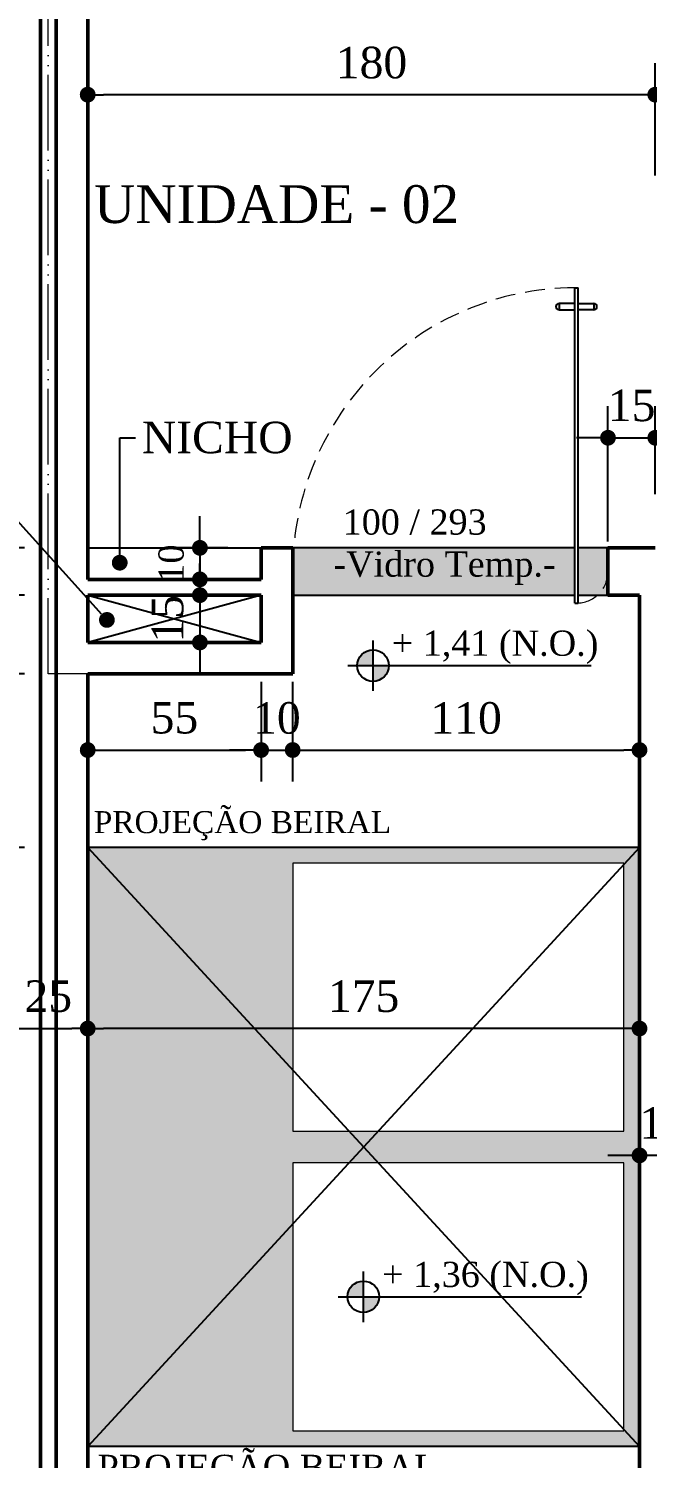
# Model space of a CAD drawing. Header units: millimetres. Extents: x 81693 to 98868, y 6565 to 11437.
# Drawn here: x 82435 to 82631.3, y 8131.9 to 8585.4 of the extents above; entities that cross this region are included whole.
import ezdxf
from ezdxf import colors
from ezdxf.entities.mleader import LeaderData, LeaderLine
from ezdxf.math import Vec2, Vec3

# ---------------------------------------------------------------- set-up
doc = ezdxf.new("R2010")
doc.units = ezdxf.units.MM
doc.linetypes.add('ACAD_ISO05W100', pattern=[33, 24, -3, 0, -3, 0, -3])
doc.linetypes.add('HIDDEN', pattern=[9.525, 6.35, -3.175])
for name, color, linetype, lineweight in [('Cotas', 12, 'Continuous', 5), ('Parede Baixa', 5, 'Continuous', 50), ('Pisos Externos', 15, 'Continuous', 9), ('Portas - Janelas', 2, 'Continuous', 20), ('Projeção Balanço', 2, 'ACAD_ISO05W100', 20), ('Projeção Portas', 55, 'HIDDEN', 5)]:
    doc.layers.add(name, color=color, linetype=linetype, lineweight=lineweight)
for name, color, linetype in [('Fachada', 3, 'Continuous'), ('Grama', 84, 'Continuous'), ('Hachuria - Moveis', 1, 'Continuous'), ('Piso', 55, 'Continuous'), ('PN010', 1, 'Continuous'), ('PN060', 6, 'Continuous'), ('Portas-Cotas', 2, 'Continuous'), ('Texto', 2, 'Continuous')]:
    doc.layers.add(name, color=color, linetype=linetype)
doc.styles.add('Valéria', font='romantic.ttf', dxfattribs={"height": 10})
doc.dimstyles.new('Cota - 50', dxfattribs={"dimtxt": 10, "dimasz": 5, "dimexe": 10, "dimexo": 20, "dimgap": 5, "dimtad": 1, "dimtxsty": 'Valéria', "dimblk": 'DOT', "dimcen": 0, "dimclrd": 12, "dimclre": 12, "dimclrt": 2, "dimazin": 2, "dimtfac": 1, "dimtix": 1, "dimtmove": 0, "dimatfit": 3, "dimldrblk": 'DOT', "dimfxl": 1, "dimarcsym": 0})

# ---------------------------------------------------------------- blocks, each defined once
blk = doc.blocks.new('_Dot')
at = {"color": 0, "linetype": 'ByBlock', "lineweight": -2}
blk.add_line((-0.5, 0), (-1, 0), dxfattribs=at)
at = {"color": 0, "linetype": 'ByBlock', "const_width": 0.5}
blk.add_lwpolyline([(-0.25, 0, 1), (0.25, 0, 1)], format="xyb", close=True, dxfattribs=at)
blk = doc.blocks.new('*D616')
at = {"layer": 'Cotas', "color": 12, "lineweight": -2, "transparency": 16777216}
for p, q in [((82453.79, 8538.82), (82453.79, 8574.41)), ((82633.79, 8538.82), (82633.79, 8574.41)), ((82628.79, 8564.41), (82458.79, 8564.41))]:
    blk.add_line(p, q, dxfattribs=at)
at = {"layer": 'Defpoints', "color": 0, "transparency": 16777216}
for p in [(82453.79, 8564.41), (82453.79, 8518.82), (82633.79, 8518.82)]:
    blk.add_point(p, dxfattribs=at)
at = {"layer": 'Cotas', "color": 12, "lineweight": -2, "transparency": 16777216, "xscale": 5, "yscale": 5, "zscale": 5, "rotation": 180}
blk.add_blockref('_Dot', (82453.79, 8564.41), dxfattribs=at)
at = {"layer": 'Cotas', "color": 12, "lineweight": -2, "transparency": 16777216, "xscale": 5, "yscale": 5, "zscale": 5}
blk.add_blockref('_Dot', (82633.79, 8564.41), dxfattribs=at)
at = {"layer": 'Cotas', "color": 2, "transparency": 16777216, "insert": (82543.79, 8574.52), "char_height": 10, "attachment_point": 5, "style": 'Valéria'}
blk.add_mtext('180', dxfattribs=at)
blk = doc.blocks.new('*D617')
at = {"layer": 'Cotas', "color": 12, "lineweight": -2, "transparency": 16777216}
for p, q in [((82674.8, 8525.7), (82705.12, 8525.7)), ((82695.12, 8520.7), (82695.12, 8425.7)), ((82646.29, 8420.7), (82705.12, 8420.7))]:
    blk.add_line(p, q, dxfattribs=at)
at = {"layer": 'Defpoints', "color": 0, "transparency": 16777216}
for p in [(82654.8, 8525.7), (82626.29, 8420.7), (82695.12, 8420.7)]:
    blk.add_point(p, dxfattribs=at)
at = {"layer": 'Cotas', "color": 12, "lineweight": -2, "transparency": 16777216, "xscale": 5, "yscale": 5, "zscale": 5}
for p, rotation in [((82695.12, 8525.7), 90), ((82695.12, 8420.7), 270)]:
    blk.add_blockref('_Dot', p, dxfattribs=dict(at, rotation=rotation))
at = {"layer": 'Cotas', "color": 2, "transparency": 16777216, "insert": (82684.93, 8473.2), "char_height": 10, "attachment_point": 5, "rotation": 90, "style": 'Valéria'}
blk.add_mtext('105', dxfattribs=at)
blk = doc.blocks.new('*D619')
at = {"layer": 'Cotas', "color": 12, "lineweight": -2, "transparency": 16777216}
for p, q in [((82695.12, 8425.7), (82695.12, 8430.7)), ((82646.29, 8420.7), (82705.12, 8420.7)), ((82695.12, 8420.7), (82695.12, 8405.7)), ((82646.29, 8405.7), (82705.12, 8405.7)), ((82695.12, 8400.7), (82695.12, 8395.7))]:
    blk.add_line(p, q, dxfattribs=at)
at = {"layer": 'Defpoints', "color": 0, "transparency": 16777216}
for p in [(82626.29, 8420.7), (82626.29, 8405.7), (82695.12, 8405.7)]:
    blk.add_point(p, dxfattribs=at)
at = {"layer": 'Cotas', "color": 12, "lineweight": -2, "transparency": 16777216, "xscale": 5, "yscale": 5, "zscale": 5}
for p, rotation in [((82695.12, 8420.7), 270), ((82695.12, 8405.7), 90)]:
    blk.add_blockref('_Dot', p, dxfattribs=dict(at, rotation=rotation))
at = {"layer": 'Cotas', "color": 2, "transparency": 16777216, "insert": (82684.93, 8413.2), "char_height": 10, "attachment_point": 5, "rotation": 90, "style": 'Valéria'}
blk.add_mtext('15', dxfattribs=at)
blk = doc.blocks.new('*D622')
at = {"layer": 'Cotas', "color": 12, "lineweight": -2, "transparency": 16777216}
for p, q in [((82646.29, 8405.7), (82705.12, 8405.7)), ((82695.12, 8400.7), (82695.12, 8330.7)), ((82646.29, 8325.7), (82705.12, 8325.7))]:
    blk.add_line(p, q, dxfattribs=at)
at = {"layer": 'Defpoints', "color": 0, "transparency": 16777216}
for p in [(82626.29, 8405.7), (82626.29, 8325.7), (82695.12, 8325.7)]:
    blk.add_point(p, dxfattribs=at)
at = {"layer": 'Cotas', "color": 12, "lineweight": -2, "transparency": 16777216, "xscale": 5, "yscale": 5, "zscale": 5}
for p, rotation in [((82695.12, 8405.7), 90), ((82695.12, 8325.7), 270)]:
    blk.add_blockref('_Dot', p, dxfattribs=dict(at, rotation=rotation))
at = {"layer": 'Cotas', "color": 2, "transparency": 16777216, "insert": (82685.01, 8365.7), "char_height": 10, "attachment_point": 5, "rotation": 90, "style": 'Valéria'}
blk.add_mtext('80', dxfattribs=at)
blk = doc.blocks.new('*D623')
at = {"layer": 'Cotas', "color": 12, "lineweight": -2, "transparency": 16777216}
for p, q in [((82453.79, 8245.7), (82453.79, 8278.27)), ((82628.79, 8255.93), (82628.79, 8278.27)), ((82623.79, 8268.27), (82458.79, 8268.27))]:
    blk.add_line(p, q, dxfattribs=at)
at = {"layer": 'Defpoints', "color": 0, "transparency": 16777216}
for p in [(82453.79, 8268.27), (82628.79, 8235.93), (82453.79, 8225.7)]:
    blk.add_point(p, dxfattribs=at)
at = {"layer": 'Cotas', "color": 12, "lineweight": -2, "transparency": 16777216, "xscale": 5, "yscale": 5, "zscale": 5, "rotation": 180}
blk.add_blockref('_Dot', (82453.79, 8268.27), dxfattribs=at)
at = {"layer": 'Cotas', "color": 12, "lineweight": -2, "transparency": 16777216, "xscale": 5, "yscale": 5, "zscale": 5}
blk.add_blockref('_Dot', (82628.79, 8268.27), dxfattribs=at)
at = {"layer": 'Cotas', "color": 2, "transparency": 16777216, "insert": (82541.29, 8278.46), "char_height": 10, "attachment_point": 5, "style": 'Valéria'}
blk.add_mtext('175', dxfattribs=at)
blk = doc.blocks.new('*D625')
at = {"layer": 'Cotas', "color": 12, "lineweight": -2, "transparency": 16777216}
for p, q in [((82628.79, 8215.7), (82628.79, 8238.04)), ((82643.79, 8215.7), (82643.79, 8238.04)), ((82623.79, 8228.04), (82618.79, 8228.04)), ((82643.79, 8228.04), (82628.79, 8228.04)), ((82648.79, 8228.04), (82653.79, 8228.04))]:
    blk.add_line(p, q, dxfattribs=at)
at = {"layer": 'Defpoints', "color": 0, "transparency": 16777216}
for p in [(82628.79, 8228.04), (82628.79, 8195.7), (82643.79, 8195.7)]:
    blk.add_point(p, dxfattribs=at)
at = {"layer": 'Cotas', "color": 12, "lineweight": -2, "transparency": 16777216, "xscale": 5, "yscale": 5, "zscale": 5}
blk.add_blockref('_Dot', (82628.79, 8228.04), dxfattribs=at)
at = {"layer": 'Cotas', "color": 12, "lineweight": -2, "transparency": 16777216, "xscale": 5, "yscale": 5, "zscale": 5, "rotation": 180}
blk.add_blockref('_Dot', (82643.79, 8228.04), dxfattribs=at)
at = {"layer": 'Cotas', "color": 2, "transparency": 16777216, "insert": (82636.29, 8238.23), "char_height": 10, "attachment_point": 5, "style": 'Valéria'}
blk.add_mtext('15', dxfattribs=at)
blk = doc.blocks.new('*D455')
at = {"layer": 'Cotas', "color": 12, "lineweight": -2, "transparency": 16777216}
for p, q in [((82489.37, 8425.7), (82489.37, 8430.7)), ((82498.27, 8420.7), (82479.37, 8420.7)), ((82489.37, 8420.7), (82489.37, 8410.7)), ((82498.27, 8410.7), (82479.37, 8410.7)), ((82489.37, 8405.7), (82489.37, 8400.7))]:
    blk.add_line(p, q, dxfattribs=at)
at = {"layer": 'Defpoints', "color": 0, "transparency": 16777216}
for p in [(82518.27, 8420.7), (82489.37, 8410.7), (82518.27, 8410.7)]:
    blk.add_point(p, dxfattribs=at)
at = {"layer": 'Cotas', "color": 12, "lineweight": -2, "transparency": 16777216, "xscale": 5, "yscale": 5, "zscale": 5}
for p, rotation in [((82489.37, 8420.7), 270), ((82489.37, 8410.7), 90)]:
    blk.add_blockref('_Dot', p, dxfattribs=dict(at, rotation=rotation))
at = {"layer": 'Cotas', "color": 2, "transparency": 16777216, "insert": (82480.28, 8415.7), "char_height": 10, "attachment_point": 5, "rotation": 90, "style": 'Valéria'}
blk.add_mtext('{\\H0.8x;10}', dxfattribs=at)
blk = doc.blocks.new('*D456')
at = {"layer": 'Cotas', "color": 12, "lineweight": -2, "transparency": 16777216}
for p, q in [((82433.79, 8405.7), (82388.8, 8405.7)), ((82398.8, 8400.7), (82398.8, 8385.7)), ((82433.79, 8380.7), (82388.8, 8380.7))]:
    blk.add_line(p, q, dxfattribs=at)
at = {"layer": 'Defpoints', "color": 0, "transparency": 16777216}
for p in [(82453.79, 8405.7), (82398.8, 8380.7), (82453.79, 8380.7)]:
    blk.add_point(p, dxfattribs=at)
at = {"layer": 'Cotas', "color": 12, "lineweight": -2, "transparency": 16777216, "xscale": 5, "yscale": 5, "zscale": 5}
for p, rotation in [((82398.8, 8405.7), 90), ((82398.8, 8380.7), 270)]:
    blk.add_blockref('_Dot', p, dxfattribs=dict(at, rotation=rotation))
at = {"layer": 'Cotas', "color": 2, "transparency": 16777216, "insert": (82388.61, 8393.2), "char_height": 10, "attachment_point": 5, "rotation": 90, "style": 'Valéria'}
blk.add_mtext('25', dxfattribs=at)
blk = doc.blocks.new('*D410')
at = {"layer": 'Defpoints', "color": 0, "transparency": 16777216}
for p in [(82398.8, 8420.7), (82453.79, 8420.7), (82453.79, 8405.7)]:
    blk.add_point(p, dxfattribs=at)
at = {"layer": 'Piso', "color": 12, "lineweight": -2, "transparency": 16777216}
for p, q in [((82398.8, 8425.7), (82398.8, 8430.7)), ((82433.79, 8420.7), (82388.8, 8420.7)), ((82398.8, 8405.7), (82398.8, 8420.7)), ((82433.79, 8405.7), (82388.8, 8405.7)), ((82398.8, 8400.7), (82398.8, 8395.7))]:
    blk.add_line(p, q, dxfattribs=at)
at = {"layer": 'Piso', "color": 12, "lineweight": -2, "transparency": 16777216, "xscale": 5, "yscale": 5, "zscale": 5}
for p, rotation in [((82398.8, 8420.7), 270), ((82398.8, 8405.7), 90)]:
    blk.add_blockref('_Dot', p, dxfattribs=dict(at, rotation=rotation))
at = {"layer": 'Piso', "color": 2, "transparency": 16777216, "insert": (82388.61, 8413.2), "char_height": 10, "attachment_point": 5, "rotation": 90, "style": 'Valéria'}
blk.add_mtext('15', dxfattribs=at)
blk = doc.blocks.new('*D411')
at = {"layer": 'Defpoints', "color": 0, "transparency": 16777216}
for p in [(82518.27, 8405.7), (82489.37, 8390.7), (82518.27, 8390.7)]:
    blk.add_point(p, dxfattribs=at)
at = {"layer": 'Piso', "color": 12, "lineweight": -2, "transparency": 16777216}
for p, q in [((82489.37, 8410.7), (82489.37, 8415.7)), ((82498.27, 8405.7), (82479.37, 8405.7)), ((82489.37, 8405.7), (82489.37, 8390.7)), ((82498.27, 8390.7), (82479.37, 8390.7)), ((82489.37, 8385.7), (82489.37, 8380.7))]:
    blk.add_line(p, q, dxfattribs=at)
at = {"layer": 'Piso', "color": 12, "lineweight": -2, "transparency": 16777216, "xscale": 5, "yscale": 5, "zscale": 5}
for p, rotation in [((82489.37, 8405.7), 270), ((82489.37, 8390.7), 90)]:
    blk.add_blockref('_Dot', p, dxfattribs=dict(at, rotation=rotation))
at = {"layer": 'Piso', "color": 2, "transparency": 16777216, "insert": (82479.17, 8398.2), "char_height": 10, "attachment_point": 5, "rotation": 90, "style": 'Valéria'}
blk.add_mtext('15', dxfattribs=at)
blk = doc.blocks.new('*D412')
at = {"layer": 'Defpoints', "color": 0, "transparency": 16777216}
for p in [(82398.8, 8380.7), (82453.79, 8380.7), (82453.79, 8325.7)]:
    blk.add_point(p, dxfattribs=at)
at = {"layer": 'Piso', "color": 12, "lineweight": -2, "transparency": 16777216}
for p, q in [((82433.79, 8380.7), (82388.8, 8380.7)), ((82398.8, 8330.7), (82398.8, 8375.7)), ((82433.79, 8325.7), (82388.8, 8325.7))]:
    blk.add_line(p, q, dxfattribs=at)
at = {"layer": 'Piso', "color": 12, "lineweight": -2, "transparency": 16777216, "xscale": 5, "yscale": 5, "zscale": 5}
for p, rotation in [((82398.8, 8380.7), 90), ((82398.8, 8325.7), 270)]:
    blk.add_blockref('_Dot', p, dxfattribs=dict(at, rotation=rotation))
at = {"layer": 'Piso', "color": 2, "transparency": 16777216, "insert": (82388.61, 8353.2), "char_height": 10, "attachment_point": 5, "rotation": 90, "style": 'Valéria'}
blk.add_mtext('55', dxfattribs=at)
blk = doc.blocks.new('*D419')
at = {"layer": 'Cotas', "color": 12, "lineweight": -2, "transparency": 16777216}
for p, q in [((82508.79, 8378.2), (82508.79, 8346.58)), ((82518.79, 8378.2), (82518.79, 8346.58)), ((82503.79, 8356.58), (82498.79, 8356.58)), ((82508.79, 8356.58), (82518.79, 8356.58)), ((82523.79, 8356.58), (82528.79, 8356.58))]:
    blk.add_line(p, q, dxfattribs=at)
at = {"layer": 'Defpoints', "color": 0, "transparency": 16777216}
for p in [(82508.79, 8398.2), (82518.79, 8398.2), (82518.79, 8356.58)]:
    blk.add_point(p, dxfattribs=at)
at = {"layer": 'Cotas', "color": 12, "lineweight": -2, "transparency": 16777216, "xscale": 5, "yscale": 5, "zscale": 5}
blk.add_blockref('_Dot', (82508.79, 8356.58), dxfattribs=at)
at = {"layer": 'Cotas', "color": 12, "lineweight": -2, "transparency": 16777216, "xscale": 5, "yscale": 5, "zscale": 5, "rotation": 180}
blk.add_blockref('_Dot', (82518.79, 8356.58), dxfattribs=at)
at = {"layer": 'Cotas', "color": 2, "transparency": 16777216, "insert": (82513.79, 8366.69), "char_height": 10, "attachment_point": 5, "style": 'Valéria'}
blk.add_mtext('10', dxfattribs=at)
blk = doc.blocks.new('*D420')
at = {"layer": 'Cotas', "color": 12, "lineweight": -2, "transparency": 16777216}
for p, q in [((82518.79, 8378.2), (82518.79, 8346.58)), ((82628.79, 8371.05), (82628.79, 8346.58)), ((82523.79, 8356.58), (82623.79, 8356.58))]:
    blk.add_line(p, q, dxfattribs=at)
at = {"layer": 'Defpoints', "color": 0, "transparency": 16777216}
for p in [(82518.79, 8398.2), (82628.79, 8391.05), (82628.79, 8356.58)]:
    blk.add_point(p, dxfattribs=at)
at = {"layer": 'Cotas', "color": 12, "lineweight": -2, "transparency": 16777216, "xscale": 5, "yscale": 5, "zscale": 5, "rotation": 180}
blk.add_blockref('_Dot', (82518.79, 8356.58), dxfattribs=at)
at = {"layer": 'Cotas', "color": 12, "lineweight": -2, "transparency": 16777216, "xscale": 5, "yscale": 5, "zscale": 5}
blk.add_blockref('_Dot', (82628.79, 8356.58), dxfattribs=at)
at = {"layer": 'Cotas', "color": 2, "transparency": 16777216, "insert": (82573.79, 8366.69), "char_height": 10, "attachment_point": 5, "style": 'Valéria'}
blk.add_mtext('110', dxfattribs=at)
blk = doc.blocks.new('*D421')
at = {"layer": 'Defpoints', "color": 0, "transparency": 16777216}
for p in [(82633.79, 8455.61), (82633.79, 8417.7), (82618.79, 8402.7)]:
    blk.add_point(p, dxfattribs=at)
at = {"layer": 'Piso', "color": 12, "lineweight": -2, "transparency": 16777216}
for p, q in [((82618.79, 8422.7), (82618.79, 8465.61)), ((82633.79, 8437.7), (82633.79, 8465.61)), ((82613.79, 8455.61), (82608.79, 8455.61)), ((82618.79, 8455.61), (82633.79, 8455.61)), ((82638.79, 8455.61), (82643.79, 8455.61))]:
    blk.add_line(p, q, dxfattribs=at)
at = {"layer": 'Piso', "color": 12, "lineweight": -2, "transparency": 16777216, "xscale": 5, "yscale": 5, "zscale": 5}
blk.add_blockref('_Dot', (82618.79, 8455.61), dxfattribs=at)
at = {"layer": 'Piso', "color": 12, "lineweight": -2, "transparency": 16777216, "xscale": 5, "yscale": 5, "zscale": 5, "rotation": 180}
blk.add_blockref('_Dot', (82633.79, 8455.61), dxfattribs=at)
at = {"layer": 'Piso', "color": 2, "transparency": 16777216, "insert": (82626.29, 8465.81), "char_height": 10, "attachment_point": 5, "style": 'Valéria'}
blk.add_mtext('15', dxfattribs=at)
blk = doc.blocks.new('*D406')
at = {"layer": 'Defpoints', "color": 0, "transparency": 16777216}
for p in [(82453.79, 8268.27), (82428.79, 8240.7), (82453.79, 8240.7)]:
    blk.add_point(p, dxfattribs=at)
at = {"layer": 'Piso', "color": 12, "lineweight": -2, "transparency": 16777216}
for p, q in [((82428.79, 8260.7), (82428.79, 8278.27)), ((82453.79, 8260.7), (82453.79, 8278.27)), ((82433.79, 8268.27), (82448.79, 8268.27))]:
    blk.add_line(p, q, dxfattribs=at)
at = {"layer": 'Piso', "color": 12, "lineweight": -2, "transparency": 16777216, "xscale": 5, "yscale": 5, "zscale": 5, "rotation": 180}
blk.add_blockref('_Dot', (82428.79, 8268.27), dxfattribs=at)
at = {"layer": 'Piso', "color": 12, "lineweight": -2, "transparency": 16777216, "xscale": 5, "yscale": 5, "zscale": 5}
blk.add_blockref('_Dot', (82453.79, 8268.27), dxfattribs=at)
at = {"layer": 'Piso', "color": 2, "transparency": 16777216, "insert": (82441.29, 8278.46), "char_height": 10, "attachment_point": 5, "style": 'Valéria'}
blk.add_mtext('25', dxfattribs=at)
blk = doc.blocks.new('*D391')
at = {"layer": 'Cotas', "color": 12, "lineweight": -2, "transparency": 16777216}
for p, q in [((82508.79, 8378.2), (82508.79, 8346.58)), ((82453.79, 8370.7), (82453.79, 8346.58)), ((82458.79, 8356.58), (82503.79, 8356.58))]:
    blk.add_line(p, q, dxfattribs=at)
at = {"layer": 'Defpoints', "color": 0, "transparency": 16777216}
for p in [(82508.79, 8398.2), (82453.79, 8390.7), (82508.79, 8356.58)]:
    blk.add_point(p, dxfattribs=at)
at = {"layer": 'Cotas', "color": 12, "lineweight": -2, "transparency": 16777216, "xscale": 5, "yscale": 5, "zscale": 5, "rotation": 180}
blk.add_blockref('_Dot', (82453.79, 8356.58), dxfattribs=at)
at = {"layer": 'Cotas', "color": 12, "lineweight": -2, "transparency": 16777216, "xscale": 5, "yscale": 5, "zscale": 5}
blk.add_blockref('_Dot', (82508.79, 8356.58), dxfattribs=at)
at = {"layer": 'Cotas', "color": 2, "transparency": 16777216, "insert": (82481.29, 8366.77), "char_height": 10, "attachment_point": 5, "style": 'Valéria'}
blk.add_mtext('55', dxfattribs=at)

msp = doc.modelspace()

# ---------------------------------------------------------------- hatches: boundary and pattern name
at = {"layer": 'Grama', "transparency": 33554687}
h = msp.add_hatch(dxfattribs=at)
h.set_pattern_fill('GRASS2', color=256, scale=10, pattern_type=2)
h.set_pattern_definition([(0, (18911.436, 2902.719), (10, 10), [1.5, -0.3, 0.4, -0.3, 1.5, -6]), (0, (18910.936, 2903.019), (10, 10), [1, -0.75, 1.5, -0.75, 1, -5]), (0, (18914.436, 2907.019), (10, 10), [1.25, -0.5, 1.25, -7]), (0, (18909.436, 2909.019), (10, 10), [0.5, -1, 0.5, -8]), (90, (18910.436, 2909.019), (-10, 10), [0.9, -9.1]), (90, (18913.436, 2903.019), (-10, 10), [1, -9]), (90, (18915.936, 2907.019), (-10, 10), [1, -9]), (45, (18914.736, 2902.919), (1e-15, 10), [1, -13.1421356]), (135, (18912.136, 2902.919), (-10, 1e-15), [1, -13.1421356]), (63.434949, (18914.4363, 2902.969), (5e-10, 10), [1, -21.3606798]), (75.9637565, (18913.9363, 2903.0188), (4e-10, 10), [1, -40.2310563]), (75.9637565, (18916.4363, 2907.0188), (4e-10, 10), [0.8, -40.4310563]), (75.9637565, (18910.6363, 2909.0188), (4e-10, 10), [0.7, -40.5310563]), (104.0362435, (18912.9363, 2903.0188), (-4e-10, 10), [1, -40.2310563]), (104.0362435, (18915.4363, 2907.0188), (-4e-10, 10), [0.8, -40.4310563]), (104.0362435, (18910.2363, 2909.0188), (-4e-10, 10), [0.7, -40.5310563]), (116.565051, (18912.4363, 2902.969), (-4e-09, 10), [1, -21.360668])])
h.paths.add_polyline_path([(82518.7927, 8320.6965), (82623.7927, 8320.6965), (82623.7927, 8320.2679), (82628.7927, 8325.6965), (82453.7927, 8325.6965), (82518.7927, 8255.1251)])
h.paths.add_polyline_path([(82536.6874, 8235.6965), (82518.7927, 8235.6965), (82518.7927, 8255.1251), (82453.7927, 8325.6965), (82453.7927, 8135.6965), (82518.7927, 8206.2679), (82518.7927, 8225.6965), (82536.6874, 8225.6965), (82541.2927, 8230.6965)])
h.paths.add_polyline_path([(82545.8979, 8235.6965), (82536.6874, 8235.6965), (82541.2927, 8230.6965)])
h.paths.add_polyline_path([(82541.2927, 8230.6965), (82536.6874, 8225.6965), (82545.8979, 8225.6965)])
h.paths.add_polyline_path([(82628.7927, 8325.6965), (82623.7927, 8320.2679), (82623.7927, 8235.6965), (82545.8979, 8235.6965), (82541.2927, 8230.6965), (82545.8979, 8225.6965), (82623.7927, 8225.6965), (82623.7927, 8141.1251), (82628.7927, 8135.6965)])
h.paths.add_polyline_path([(82518.7927, 8206.2679), (82453.7927, 8135.6965), (82628.7927, 8135.6965), (82623.7927, 8141.1251), (82623.7927, 8140.6965), (82518.7927, 8140.6965)])
at = {"layer": 'Pisos Externos'}
h = msp.add_hatch(dxfattribs=at)
h.set_pattern_fill('AR-SAND', color=256, scale=0.05, angle=135)
h.set_pattern_definition([(172.5, (18908.4363, 2902.5188), (-1.673767446, -1.786906744), [0, -1.9304, 0, -2.159, 0, -2.06375]), (142.5, (18908.4363, 2902.5188), (-4.12366426, -0.94505464), [0, -1.0414, 0, -1.7399, 0, -0.66675]), (102.5, (18909.5409, 2901.4142), (-2.80166156, 2.79149913), [0, -0.635, 0, -2.286, 0, -2.9845]), (92.5, (18909.541, 2901.4142), (-3.4877539, 1.91140555), [0, -0.3175, 0, -1.4986, 0, -1.7145])])
h.paths.add_polyline_path([(82608.2927, 8420.6965), (82519.1057, 8420.6965, 0.02086055), (82518.7927, 8413.1965), (82518.7927, 8405.6965), (82608.2927, 8405.6965)])
h.paths.add_polyline_path([(82618.7927, 8413.1965), (82618.7927, 8420.6965), (82609.2927, 8420.6965), (82609.2927, 8405.6965), (82615.4071, 8405.6965, 0.21525044)])
h.paths.add_polyline_path([(82618.7927, 8413.1965, -0.21525044), (82615.4071, 8405.6965), (82618.7927, 8405.6965)], flags=17)
h.paths.add_polyline_path([(82530.4497, 8406.8269), (82603.4674, 8406.8269), (82603.4674, 8437.4857), (82530.4497, 8437.4857)], flags=9)
at = {"layer": 'Portas - Janelas'}
h = msp.add_hatch(color=256, dxfattribs=at)
edge = h.paths.add_edge_path()
edge.add_arc((82544.2479, 8383.3626), 5, 90, 180)
edge.add_line((82539.2479, 8383.3626), (82544.2479, 8383.3626))
edge.add_line((82544.2479, 8383.3626), (82544.2479, 8388.3626))
edge = h.paths.add_edge_path()
edge.add_arc((82544.2479, 8383.3626), 5, 270, 360)
edge.add_line((82549.2479, 8383.3626), (82544.2479, 8383.3626))
edge.add_line((82544.2479, 8383.3626), (82544.2479, 8378.3626))
h = msp.add_hatch(color=256, dxfattribs=at)
edge = h.paths.add_edge_path()
edge.add_arc((82541.1991, 8183.1965), 5, 90, 180)
edge.add_line((82536.1991, 8183.1965), (82541.1991, 8183.1965))
edge.add_line((82541.1991, 8183.1965), (82541.1991, 8188.1965))
edge = h.paths.add_edge_path()
edge.add_arc((82541.1991, 8183.1965), 5, 270, 360)
edge.add_line((82546.1991, 8183.1965), (82541.1991, 8183.1965))
edge.add_line((82541.1991, 8183.1965), (82541.1991, 8178.1965))

# ---------------------------------------------------------------- linework, layer by layer
at = {"layer": 'Fachada'}
for p, q in [((82628.7927, 8325.6965), (82453.7927, 8325.6965)), ((82628.7927, 8135.6965), (82453.7927, 8135.6965))]:
    msp.add_line(p, q, dxfattribs=at)
at = {"layer": 'Hachuria - Moveis'}
for centre in [(82544.2479, 8383.3626), (82541.1991, 8183.1965)]:
    msp.add_circle(centre, 5, dxfattribs=at)
at = {"layer": 'Parede Baixa'}
for p, q in [((82438.7927, 7690.6965), (82438.7927, 9950.6965)), ((82443.7927, 7690.6965), (82443.7927, 9950.6965)), ((82453.7927, 8410.6965), (82453.7927, 9055.6965)), ((82508.7927, 8420.6965), (82518.7927, 8420.6965)), ((82508.7927, 8410.6965), (82508.7927, 8420.6965)), ((82518.7927, 8420.6965), (82518.7927, 8380.6965)), ((82618.7927, 8420.6965), (82633.7927, 8420.6965)), ((82618.7927, 8420.6965), (82618.7927, 8405.6965)), ((82453.7927, 8410.6965), (82508.7927, 8410.6965)), ((82453.7927, 8390.6965), (82453.7927, 8405.6965)), ((82453.7927, 8405.6965), (82508.7927, 8405.6965)), ((82508.7927, 8405.6965), (82508.7927, 8390.6965)), ((82618.7927, 8405.6965), (82628.7927, 8405.6965)), ((82628.7927, 8405.6965), (82628.7927, 8120.6965)), ((82453.7927, 8390.6965), (82508.7927, 8390.6965)), ((82453.7927, 7680.6965), (82453.7927, 8380.6965)), ((82453.7927, 8380.6965), (82518.7927, 8380.6965))]:
    msp.add_line(p, q, dxfattribs=at)
at = {"layer": 'Piso'}
for p, q in [((82608.2927, 8420.6965), (82518.7927, 8420.6965)), ((82618.7927, 8420.6965), (82609.2927, 8420.6965)), ((82453.7927, 8405.6965), (82508.7927, 8390.6965)), ((82508.7927, 8405.6965), (82453.7927, 8390.6965)), ((82453.7927, 8325.6965), (82628.7927, 8135.6965)), ((82628.7927, 8325.6965), (82453.7927, 8135.6965))]:
    msp.add_line(p, q, dxfattribs=at)
at = {"layer": 'Pisos Externos'}
for points in [[(82518.7927, 8235.6965), (82623.7927, 8235.6965), (82623.7927, 8320.6965), (82518.7927, 8320.6965)], [(82518.7927, 8140.6965), (82623.7927, 8140.6965), (82623.7927, 8225.6965), (82518.7927, 8225.6965)]]:
    msp.add_lwpolyline(points, close=True, dxfattribs=at)
at = {"layer": 'PN010'}
for p, q in [((82608.2927, 8403.209), (82608.2927, 8503.1951)), ((82608.2927, 8503.1951), (82609.2927, 8503.1951)), ((82609.2927, 8403.209), (82609.2927, 8503.1951)), ((82608.2927, 8498.1951), (82603.2927, 8498.1951)), ((82603.2927, 8498.1951), (82603.2927, 8496.1951)), ((82609.2927, 8498.1951), (82614.2927, 8498.1951)), ((82614.2927, 8498.1951), (82614.2927, 8496.1951)), ((82603.2927, 8496.1951), (82608.2927, 8496.1951)), ((82614.2927, 8496.1951), (82609.2927, 8496.1951)), ((82608.2927, 8403.209), (82609.2927, 8403.209)), ((82544.2479, 8391.3626), (82544.2479, 8375.3626)), ((82544.2479, 8391.3626), (82544.2479, 8375.3626)), ((82536.2479, 8383.3626), (82613.4777, 8383.3626)), ((82541.1991, 8191.1965), (82541.1991, 8175.1965)), ((82533.1991, 8183.1965), (82610.4289, 8183.1965))]:
    msp.add_line(p, q, dxfattribs=at)
for centre, start, end in [((82603.2927, 8497.1951), 90, 270), ((82614.2927, 8497.1951), 270, 90)]:
    msp.add_arc(centre, 1, start, end, dxfattribs=at)
at = {"layer": 'Portas-Cotas'}
for p, q in [((82453.7927, 8420.6965), (82508.7927, 8420.6965)), ((82518.7927, 8405.6965), (82608.2927, 8405.6965)), ((82609.2927, 8405.6965), (82618.7927, 8405.6965))]:
    msp.add_line(p, q, dxfattribs=at)
at = {"layer": 'Projeção Balanço', "color": 1}
for p, q in [((82441.2927, 8380.6965), (82441.2927, 9070.6965)), ((82453.7927, 8380.6965), (82441.2927, 8380.6965))]:
    msp.add_line(p, q, dxfattribs=at)
at = {"layer": 'Projeção Portas'}
for radius, start, end in [(90, 90.318312, 180), (10, 272.865984, 0)]:
    msp.add_arc((82608.7927, 8413.1965), radius, start, end, dxfattribs=at)

# ---------------------------------------------------------------- texts
at = {"layer": 'Portas-Cotas', "style": 'Valéria'}
for s, insert, char_height, attachment_point in [('{\\C12;UNIDADE - 02}', (82513.6754, 8535.6965), 12, 2), ('\\pxi-2.3669;100 / 293\\P\\pi0;-Vidro Temp.-', (82566.9526, 8420.9255), 8, 5)]:
    msp.add_mtext(s, dxfattribs=dict(at, insert=insert, char_height=char_height, attachment_point=attachment_point))
at = {"layer": 'Texto', "attachment_point": 1, "style": 'Valéria'}
for s, insert, char_height in [('+ 1,41 (N.O.)', (82550.2114, 8394.4691), 8), ('{\\C1;PROJEÇÃO BEIRAL}', (82455.7256, 8337.2217), 7), ('+ 1,36 (N.O.)', (82547.1626, 8194.303), 8), ('{\\C1;PROJEÇÃO BEIRAL}', (82456.93, 8133.1002), 8)]:
    msp.add_mtext(s, dxfattribs=dict(at, insert=insert, char_height=char_height))

# ---------------------------------------------------------------- dimensions: what is measured, and where the dimension line sits
at = {"layer": 'Cotas'}
for base, p1, p2, picture, middle in [((82453.7927, 8564.4105), (82633.7927, 8518.8189), (82453.7927, 8518.8189), '*D616', (82543.7927, 8574.5214)), ((82508.7927, 8356.5785), (82453.7927, 8390.6965), (82508.7927, 8398.1965), '*D391', (82481.2927, 8366.7708)), ((82518.7927, 8356.5785), (82508.7927, 8398.1965), (82518.7927, 8398.1965), '*D419', (82513.7927, 8366.6895)), ((82628.7927, 8356.5785), (82518.7927, 8398.1965), (82628.7927, 8391.0457), '*D420', (82573.7927, 8366.6895)), ((82453.7927, 8268.2707), (82628.7927, 8235.9251), (82453.7927, 8225.6965), '*D623', (82541.2927, 8278.463)), ((82628.7927, 8228.0421), (82643.7927, 8195.6965), (82628.7927, 8195.6965), '*D625', (82636.2927, 8238.2345))]:
    dim = msp.add_linear_dim(base=base, p1=p1, p2=p2, dimstyle='Cota - 50', dxfattribs=at)
    dim.commit()
    dim.dimension.update_dxf_attribs({"geometry": picture, "text_midpoint": middle})
for base, p1, p2, picture, middle in [((82695.1215, 8420.6965), (82654.8049, 8525.6965), (82626.2927, 8420.6965), '*D617', (82684.9292, 8473.1965)), ((82695.1215, 8405.6965), (82626.2927, 8420.6965), (82626.2927, 8405.6965), '*D619', (82684.9292, 8413.1965)), ((82398.7994, 8380.6965), (82453.7927, 8405.6965), (82453.7927, 8380.6965), '*D456', (82388.6071, 8393.1965)), ((82695.1215, 8325.6965), (82626.2927, 8405.6965), (82626.2927, 8325.6965), '*D622', (82685.0105, 8365.6965))]:
    dim = msp.add_linear_dim(base=base, p1=p1, p2=p2, angle=90, dimstyle='Cota - 50', dxfattribs=at)
    dim.commit()
    dim.dimension.update_dxf_attribs({"geometry": picture, "text_midpoint": middle})
dim = msp.add_linear_dim(base=(82489.3661, 8410.6965), p1=(82518.2666, 8420.6965), p2=(82518.2666, 8410.6965), angle=90, text='{\\H0.8x;<>}', dimstyle='Cota - 50', dxfattribs=at)
dim.commit()
dim.dimension.update_dxf_attribs({"geometry": '*D455', "text_midpoint": (82480.2773, 8415.6965)})
at = {"layer": 'Piso'}
dim = msp.add_linear_dim(base=(82633.7927, 8455.6143), p1=(82618.7927, 8402.6965), p2=(82633.7927, 8417.6965), dimstyle='Cota - 50', dxfattribs=at)
dim.commit()
dim.dimension.update_dxf_attribs({"geometry": '*D421', "text_midpoint": (82626.2927, 8465.8066)})
for base, p1, p2, picture, middle in [((82398.7994, 8420.6965), (82453.7927, 8405.6965), (82453.7927, 8420.6965), '*D410', (82388.6071, 8413.1965)), ((82489.3661, 8390.6965), (82518.2666, 8405.6965), (82518.2666, 8390.6965), '*D411', (82479.1737, 8398.1965)), ((82398.7994, 8380.6965), (82453.7927, 8325.6965), (82453.7927, 8380.6965), '*D412', (82388.6071, 8353.1965))]:
    dim = msp.add_linear_dim(base=base, p1=p1, p2=p2, angle=90, dimstyle='Cota - 50', dxfattribs=at)
    dim.commit()
    dim.dimension.update_dxf_attribs({"geometry": picture, "text_midpoint": middle})
dim = msp.add_linear_dim(base=(82453.7927, 8268.2707), p1=(82428.7927, 8240.6965), p2=(82453.7927, 8240.6965), dimstyle='Cota - 50', override={"dimfxl": 25.4}, dxfattribs=at)
dim.commit()
dim.dimension.update_dxf_attribs({"geometry": '*D406', "text_midpoint": (82441.2927, 8278.463)})

# ---------------------------------------------------------------- leaders
ml = msp.add_multileader_mtext('Standard', dxfattribs=at)
ml.set_content('NICHO', color=2, style='Valéria')
ml.set_leader_properties(color=15)
ml.set_arrow_properties(name='DOT')
ml.build(insert=Vec2(0, 0))
ml.multileader.update_dxf_attribs({"dogleg_length": 5, "arrow_head_size": 5})
ctx = ml.context
ctx.base_point, ctx.char_height, ctx.arrow_head_size, ctx.plane_origin = Vec3(82468.9445, 8455.6143), 10, 5, Vec3(82463.9445, 8415.9843)
notes = []
notes.append((ctx, [(0, (1, 1, 0), (82463.9445, 8455.6143), (1, 0), 5, [(0, [(82463.9445, 8415.9843)], 0, [])])]))
ctx.mtext.insert, ctx.mtext.flow_direction = Vec3(82470.9445, 8460.7179), 5
at = {"layer": 'PN060'}
ml = msp.add_multileader_mtext('Standard', dxfattribs=at)
ml.set_content('SHAFT', color=2, style='Valéria')
ml.set_leader_properties(color=15)
ml.set_arrow_properties(name='DOT')
ml.build(insert=Vec2(0, 0))
ml.multileader.update_dxf_attribs({"dogleg_length": 5, "arrow_head_size": 5})
ctx = ml.context
ctx.base_point, ctx.char_height, ctx.arrow_head_size, ctx.plane_origin, ctx.plane_x_axis, ctx.plane_y_axis = Vec3(82416.2274, 8451.1092), 10, 5, Vec3(82454.6167, 8495.7353), Vec3(0, 1), Vec3(-1, 0)
notes.append((ctx, [(1, (1, 1, 0), (82416.2274, 8446.1092), (0, 1), 5, [(0, [(82459.8782, 8397.844)], 0, [])])]))
ctx.mtext.insert, ctx.mtext.text_direction, ctx.mtext.rotation, ctx.mtext.flow_direction = Vec3(82411.1238, 8453.1092), Vec3(0, 1), 1.57079633, 5
for ctx, leaders in notes:
    for number, flags, end, landing, length, lines in leaders:
        leader = LeaderData()
        leader.index, (leader.has_last_leader_line, leader.has_dogleg_vector, leader.attachment_direction) = number, flags
        leader.last_leader_point, leader.dogleg_vector, leader.dogleg_length = Vec3(end), Vec3(landing), length
        for number, points, colour, breaks in lines:
            line = LeaderLine()
            line.index, line.vertices, line.color, line.breaks = number, Vec3.list(points), colors.encode_raw_color(colour), breaks
            leader.lines.append(line)
        ctx.leaders.append(leader)

doc.saveas('drawing.dxf')
